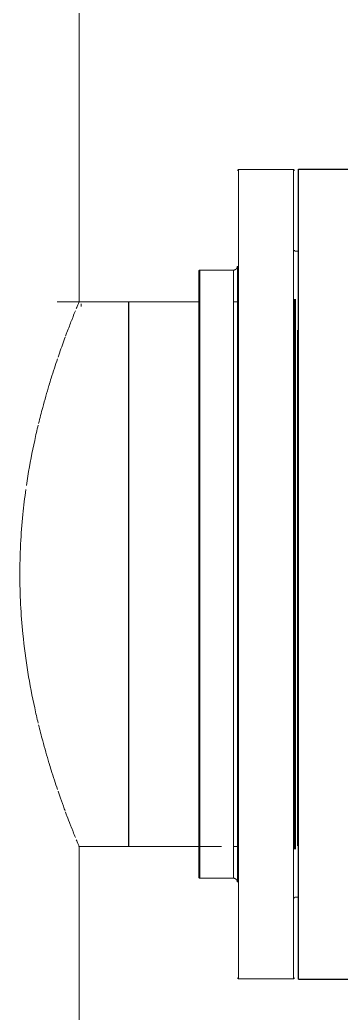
# Model space of a CAD drawing. Header units: millimetres. Extents: x -69706 to 52883, y -6882 to 68885.
# Drawn here: x 41735 to 41896.1, y 65471.9 to 65970.1 of the extents above; entities that cross this region are included whole.
import ezdxf

# ---------------------------------------------------------------- set-up
doc = ezdxf.new("R2010")
doc.units = ezdxf.units.MM
doc.layers.add('XFM7P20PCW$0$M-EQPM-2', color=252, linetype='Continuous', lineweight=9)
doc.layers.add('XFM7P20PCW$0$P-PCWR-20.7-P', color=252, linetype='Continuous')

# ---------------------------------------------------------------- blocks, each defined once
blk = doc.blocks.new('XFM7P20PCW$0$SL250')
at = {"color": 3}
for p, q in [((1.905, -20.32), (1.905, 20.32)), ((4.92125, 20.32), (1.905, 20.32)), ((4.92125, -20.32), (4.92125, 20.32)), ((1.905, 15.24), (0, 15.24)), ((0, -15.24), (0, 15.24)), ((1.905, -15.24), (0, -15.24)), ((4.92125, -20.32), (1.905, -20.32))]:
    blk.add_line(p, q, dxfattribs=at)
blk = doc.blocks.new('XFM7P20PCW$0$A$C33a3deab')
at = {"layer": 'XFM7P20PCW$0$M-EQPM-2'}
for p, q in [((110, 1392.92), (110, 1036.55)), ((2.5, 1103), (2, 1102.5)), ((30.1, 1103), (2.5, 1103)), ((2.5, 1102.94), (2.5, 900)), ((2.5, 1092.64), (2.5, 1101.42)), ((30.6, 1102.5), (30.1, 1103)), ((30.1, 900), (30.1, 1102.94)), ((30.1, 1101.42), (30.1, 1092.64)), ((2.5, 1045.64), (2.5, 1092.43)), ((30.1, 1092.43), (30.1, 1045.64)), ((2.5, 1074.83), (2.5, 1081.38)), ((2.5, 1081.38), (2.5, 1074.83)), ((2.5, 1074.83), (2.5, 1081.38)), ((2.5, 1081.38), (2.5, 1074.83)), ((30.1, 1074.83), (30.1, 1081.38)), ((30.1, 1081.38), (30.1, 1074.83)), ((30.1, 1074.83), (30.1, 1081.38)), ((30.1, 1081.38), (30.1, 1074.83)), ((2.5, 1074.83), (2.5, 1068.29)), ((2.5, 1068.29), (2.5, 1074.83)), ((2.5, 1074.83), (2.5, 1068.29)), ((2.5, 1068.29), (2.5, 1074.83)), ((30.1, 1074.83), (30.1, 1068.29)), ((30.1, 1068.29), (30.1, 1074.83)), ((30.1, 1074.83), (30.1, 1068.29)), ((30.1, 1068.29), (30.1, 1074.83)), ((1.5, 1062), (0.5, 1062)), ((30.6, 900), (30.6, 1054.4)), ((30.6, 1054.4), (30.6, 1037.49)), ((49.5, 1052.5), (32.6, 1052.5)), ((32.6, 1052.4), (32.6, 900)), ((32.6, 1037.95), (32.6, 1051.59)), ((49.5, 900), (49.5, 1052.4)), ((49.5, 1051.59), (49.5, 1036.59)), ((2.5, 1038.08), (2.5, 1045.32)), ((30.1, 1045.32), (30.1, 1038.08)), ((1.5, 900), (1.5, 1037.92)), ((2, 1037.9), (2, 900)), ((2, 900), (2, 1037.85)), ((32.6, 1036.55), (30.13, 1036.55)), ((30.6, 1037.73), (30.6, 900)), ((120.92, 1036.55), (49.5, 1036.55)), ((50, 1036.95), (50, 900)), ((50, 900), (50, 1036.84)), ((2.5, 1027.99), (2.5, 1034.53)), ((2.5, 1034.53), (2.5, 1027.99)), ((30.1, 1027.99), (30.1, 1034.53)), ((30.1, 1034.53), (30.1, 1027.99)), ((30.13, 1022.17), (30.13, 1036.13)), ((30.13, 1036.13), (30.13, 1022.17)), ((109, 1035.55), (109, 1034.2)), ((2.5, 1027.99), (2.5, 1022.65)), ((2.5, 1022.65), (2.5, 1027.99)), ((30.1, 1027.99), (30.1, 1022.65)), ((30.1, 1022.65), (30.1, 1027.99)), ((0.5, 1022.43), (0.5, 900)), ((0.5, 900), (0.5, 1022.14)), ((30.13, 952.26), (30.13, 1021.67)), ((30.13, 1021.67), (30.13, 952.26)), ((2.5, 952.18), (2.5, 953.39)), ((2.5, 953.39), (2.5, 952.18)), ((30.1, 952.18), (30.1, 953.39)), ((30.1, 953.39), (30.1, 952.18)), ((30.13, 900), (30.13, 951.65)), ((30.13, 951.65), (30.13, 900)), ((2.5, 946.85), (2.5, 950.9)), ((2.5, 950.9), (2.5, 946.85)), ((2.5, 946.85), (2.5, 940.3)), ((2.5, 940.3), (2.5, 946.85)), ((30.1, 946.85), (30.1, 950.9)), ((30.1, 950.9), (30.1, 946.85)), ((30.1, 946.85), (30.1, 940.3)), ((30.1, 940.3), (30.1, 946.85)), ((0.5, 900), (0.5, 763.72)), ((0.5, 763.66), (0.5, 900)), ((1.5, 900), (1.5, 762.08)), ((2, 900), (2, 762.14)), ((2, 762.09), (2, 900)), ((2.5, 697.06), (2.5, 900)), ((30.1, 900), (30.1, 697.06)), ((30.13, 900), (30.13, 857.8)), ((30.13, 857.8), (30.13, 900)), ((30.6, 762.27), (30.6, 900)), ((30.6, 900), (30.6, 745.6)), ((32.6, 747.6), (32.6, 900)), ((49.5, 900), (49.5, 747.6)), ((50, 900), (50, 763.64)), ((50, 763.62), (50, 900)), ((2.5, 858.49), (2.5, 859.7)), ((2.5, 859.7), (2.5, 858.49)), ((2.5, 853.15), (2.5, 857.21)), ((2.5, 857.21), (2.5, 853.15)), ((30.1, 858.49), (30.1, 859.7)), ((30.1, 859.7), (30.1, 858.49)), ((30.1, 853.15), (30.1, 857.21)), ((30.1, 857.21), (30.1, 853.15)), ((30.13, 857.65), (30.13, 811.32)), ((30.13, 811.32), (30.13, 857.65)), ((2, 853.15), (2, 853.15)), ((2.5, 853.15), (2.5, 846.61)), ((2.5, 846.61), (2.5, 853.15)), ((30.1, 853.15), (30.1, 846.61)), ((30.1, 846.61), (30.1, 853.15)), ((30.6, 853.15), (30.6, 853.15)), ((30.13, 810.63), (30.13, 763.87)), ((30.13, 763.87), (30.13, 810.63)), ((2.5, 772.01), (2.5, 778.56)), ((2.5, 778.56), (2.5, 772.01)), ((30.1, 772.01), (30.1, 778.56)), ((30.1, 778.56), (30.1, 772.01)), ((2.5, 772.01), (2.5, 765.47)), ((2.5, 765.47), (2.5, 772.01)), ((30.1, 772.01), (30.1, 765.47)), ((30.1, 765.47), (30.1, 772.01)), ((30.13, 763.45), (32.6, 763.45)), ((30.6, 745.6), (30.6, 762.6)), ((38.58, 763.45), (110, 763.45)), ((49.5, 748.41), (49.5, 763.41)), ((110, 763.45), (110, 488.78)), ((2.5, 761.92), (2.5, 698.58)), ((30.1, 698.58), (30.1, 761.92)), ((32.6, 762.18), (32.6, 748.41)), ((32.6, 747.5), (49.5, 747.5)), ((0.5, 738), (1.5, 738)), ((2.5, 725.17), (2.5, 731.71)), ((2.5, 731.71), (2.5, 725.17)), ((2.5, 725.17), (2.5, 731.71)), ((2.5, 731.71), (2.5, 725.17)), ((30.1, 725.17), (30.1, 731.71)), ((30.1, 731.71), (30.1, 725.17)), ((30.1, 725.17), (30.1, 731.71)), ((30.1, 731.71), (30.1, 725.17)), ((2.5, 725.17), (2.5, 718.62)), ((2.5, 718.62), (2.5, 725.17)), ((2.5, 725.17), (2.5, 718.62)), ((2.5, 718.62), (2.5, 725.17)), ((30.1, 725.17), (30.1, 718.62)), ((30.1, 718.62), (30.1, 725.17)), ((30.1, 725.17), (30.1, 718.62)), ((30.1, 718.62), (30.1, 725.17)), ((2, 697.5), (2.5, 697)), ((30.1, 697), (30.6, 697.5)), ((2.5, 697), (30.1, 697))]:
    blk.add_line(p, q, dxfattribs=at)
at = {"layer": 'XFM7P20PCW$0$M-EQPM-2', "flags": 128}
for points in [[(0, 1061.5), (0, 1061.52), (0, 1061.54), (0, 1061.56), (0.01, 1061.58), (0.01, 1061.6), (0.01, 1061.62), (0.02, 1061.64), (0.03, 1061.66), (0.03, 1061.68), (0.04, 1061.69), (0.05, 1061.71), (0.06, 1061.73), (0.07, 1061.75), (0.08, 1061.77), (0.09, 1061.78), (0.1, 1061.8), (0.11, 1061.81), (0.12, 1061.83), (0.14, 1061.84), (0.15, 1061.86), (0.17, 1061.87), (0.18, 1061.89), (0.2, 1061.9), (0.21, 1061.91), (0.23, 1061.92), (0.25, 1061.93), (0.26, 1061.94), (0.28, 1061.95), (0.3, 1061.96), (0.32, 1061.97), (0.34, 1061.97), (0.36, 1061.98), (0.38, 1061.98), (0.4, 1061.99), (0.42, 1061.99), (0.43, 1062), (0.45, 1062), (0.47, 1062), (0.49, 1062), (0.5, 1062)], [(0, 900), (0, 906.46), (0, 912.91), (0, 919.33), (0, 925.73), (0, 932.09), (0, 938.39), (0, 944.63), (0, 950.8), (0, 956.89), (0, 962.89), (0, 968.79), (0, 974.58), (0, 980.25), (0, 985.79), (0, 991.19), (0, 996.45), (0, 1001.55), (0, 1006.49), (0, 1011.26), (0, 1015.85), (0, 1020.26), (0, 1024.47), (0, 1028.49), (0, 1032.3), (0, 1035.9), (0, 1039.28), (0, 1042.44), (0, 1045.37), (0, 1048.06), (0, 1050.52), (0, 1052.74), (0, 1054.72), (0, 1056.45), (0, 1057.93), (0, 1059.15), (0, 1060.12), (0, 1060.83), (0, 1061.29), (0, 1061.49), (0, 1061.5)], [(0, 1061.5), (0, 1061.37), (0, 1060.98), (0, 1060.34), (0, 1059.44), (0, 1058.28), (0, 1056.87), (0, 1055.21), (0, 1053.3), (0, 1051.15), (0, 1048.75), (0, 1046.12), (0, 1043.25), (0, 1040.15), (0, 1036.83), (0, 1033.29), (0, 1029.54), (0, 1025.58), (0, 1021.42), (0, 1017.06), (0, 1012.52), (0, 1007.8), (0, 1002.9), (0, 997.84), (0, 992.62), (0, 987.26), (0, 981.75), (0, 976.12), (0, 970.36), (0, 964.49), (0, 958.52), (0, 952.45), (0, 946.3), (0, 940.08), (0, 933.79), (0, 927.45), (0, 921.06), (0, 914.64), (0, 908.2), (0, 901.74), (0, 900)], [(1.5, 1062), (1.52, 1062), (1.54, 1062), (1.56, 1062), (1.58, 1062.01), (1.6, 1062.01), (1.62, 1062.01), (1.64, 1062.02), (1.66, 1062.03), (1.68, 1062.03), (1.69, 1062.04), (1.71, 1062.05), (1.73, 1062.06), (1.75, 1062.07), (1.77, 1062.08), (1.78, 1062.09), (1.8, 1062.1), (1.81, 1062.11), (1.83, 1062.12), (1.84, 1062.14), (1.86, 1062.15), (1.87, 1062.17), (1.89, 1062.18), (1.9, 1062.2), (1.91, 1062.21), (1.92, 1062.23), (1.93, 1062.25), (1.94, 1062.26), (1.95, 1062.28), (1.96, 1062.3), (1.97, 1062.32), (1.97, 1062.34), (1.98, 1062.36), (1.98, 1062.38), (1.99, 1062.4), (1.99, 1062.42), (2, 1062.43), (2, 1062.45), (2, 1062.47), (2, 1062.49), (2, 1062.5)], [(30.6, 1054.5), (30.6, 1054.42), (30.61, 1054.34), (30.61, 1054.26), (30.63, 1054.18), (30.64, 1054.1), (30.66, 1054.02), (30.68, 1053.95), (30.7, 1053.87), (30.73, 1053.8), (30.76, 1053.72), (30.79, 1053.65), (30.83, 1053.58), (30.86, 1053.51), (30.91, 1053.44), (30.95, 1053.37), (31, 1053.31), (31.04, 1053.24), (31.1, 1053.18), (31.15, 1053.12), (31.21, 1053.07), (31.27, 1053.01), (31.33, 1052.96), (31.39, 1052.91), (31.45, 1052.86), (31.52, 1052.82), (31.59, 1052.78), (31.66, 1052.74), (31.73, 1052.7), (31.8, 1052.67), (31.88, 1052.64), (31.95, 1052.61), (32.03, 1052.58), (32.1, 1052.56), (32.18, 1052.54), (32.26, 1052.53), (32.34, 1052.52), (32.42, 1052.51), (32.5, 1052.5), (32.58, 1052.5), (32.6, 1052.5)], [(49.5, 1052.5), (49.52, 1052.5), (49.54, 1052.5), (49.56, 1052.5), (49.58, 1052.49), (49.6, 1052.49), (49.62, 1052.49), (49.64, 1052.48), (49.66, 1052.47), (49.68, 1052.47), (49.69, 1052.46), (49.71, 1052.45), (49.73, 1052.44), (49.75, 1052.43), (49.77, 1052.42), (49.78, 1052.41), (49.8, 1052.4), (49.81, 1052.39), (49.83, 1052.38), (49.84, 1052.36), (49.86, 1052.35), (49.87, 1052.33), (49.89, 1052.32), (49.9, 1052.3), (49.91, 1052.29), (49.92, 1052.27), (49.93, 1052.25), (49.94, 1052.24), (49.95, 1052.22), (49.96, 1052.2), (49.97, 1052.18), (49.97, 1052.16), (49.98, 1052.14), (49.98, 1052.12), (49.99, 1052.1), (49.99, 1052.08), (50, 1052.07), (50, 1052.05), (50, 1052.03), (50, 1052.01), (50, 1052)], [(50, 900), (50, 906.08), (50, 912.15), (50, 918.2), (50, 924.22), (50, 930.2), (50, 936.13), (50, 942.01), (50, 947.81), (50, 953.55), (50, 959.19), (50, 964.74), (50, 970.19), (50, 975.53), (50, 980.74), (50, 985.83), (50, 990.77), (50, 995.58), (50, 1000.23), (50, 1004.72), (50, 1009.04), (50, 1013.19), (50, 1017.15), (50, 1020.93), (50, 1024.52), (50, 1027.9), (50, 1031.09), (50, 1034.06), (50, 1036.82), (50, 1039.35), (50, 1041.67), (50, 1043.76), (50, 1045.62), (50, 1047.24), (50, 1048.64), (50, 1049.79), (50, 1050.7), (50, 1051.37), (50, 1051.8), (50, 1051.99), (50, 1052)], [(50, 1052), (50, 1051.88), (50, 1051.51), (50, 1050.91), (50, 1050.06), (50, 1048.97), (50, 1047.64), (50, 1046.08), (50, 1044.28), (50, 1042.26), (50, 1040), (50, 1037.52)], [(0, 900), (0, 893.54), (0, 887.09), (0, 880.67), (0, 874.27), (0, 867.91), (0, 861.61), (0, 855.37), (0, 849.2), (0, 843.11), (0, 837.11), (0, 831.21), (0, 825.42), (0, 819.75), (0, 814.21), (0, 808.81), (0, 803.55), (0, 798.45), (0, 793.51), (0, 788.74), (0, 784.15), (0, 779.74), (0, 775.53), (0, 771.51), (0, 767.7), (0, 764.1), (0, 760.72), (0, 757.56), (0, 754.63), (0, 751.94), (0, 749.48), (0, 747.26), (0, 745.28), (0, 743.55), (0, 742.07), (0, 740.85), (0, 739.88), (0, 739.17), (0, 738.71), (0, 738.51), (0, 738.5)], [(0, 738.5), (0, 738.63), (0, 739.02), (0, 739.66), (0, 740.56), (0, 741.72), (0, 743.13), (0, 744.79), (0, 746.7), (0, 748.85), (0, 751.25), (0, 753.88), (0, 756.75), (0, 759.85), (0, 763.17), (0, 766.71), (0, 770.46), (0, 774.42), (0, 778.58), (0, 782.94), (0, 787.48), (0, 792.2), (0, 797.1), (0, 802.16), (0, 807.38), (0, 812.74), (0, 818.25), (0, 823.88), (0, 829.64), (0, 835.51), (0, 841.48), (0, 847.55), (0, 853.7), (0, 859.92), (0, 866.21), (0, 872.55), (0, 878.94), (0, 885.36), (0, 891.8), (0, 898.26), (0, 900)], [(50, 748), (50, 748.12), (50, 748.49), (50, 749.09), (50, 749.94), (50, 751.03), (50, 752.36), (50, 753.92), (50, 755.72), (50, 757.74), (50, 760), (50, 762.48), (50, 765.18), (50, 768.09), (50, 771.22), (50, 774.55), (50, 778.08), (50, 781.81), (50, 785.73), (50, 789.82), (50, 794.1), (50, 798.55), (50, 803.15), (50, 807.92), (50, 812.82), (50, 817.87), (50, 823.05), (50, 828.36), (50, 833.78), (50, 839.3), (50, 844.92), (50, 850.63), (50, 856.42), (50, 862.28), (50, 868.2), (50, 874.16), (50, 880.18), (50, 886.22), (50, 892.28), (50, 898.36), (50, 900)], [(50, 763.66), (50, 763.18), (50, 760.65), (50, 758.33), (50, 756.24), (50, 754.38), (50, 752.76), (50, 751.36), (50, 750.21), (50, 749.3), (50, 748.63), (50, 748.2), (50, 748.01), (50, 748)], [(32.6, 747.5), (32.52, 747.5), (32.44, 747.49), (32.36, 747.49), (32.28, 747.47), (32.2, 747.46), (32.12, 747.44), (32.05, 747.42), (31.97, 747.4), (31.9, 747.37), (31.82, 747.34), (31.75, 747.31), (31.68, 747.27), (31.61, 747.24), (31.54, 747.19), (31.47, 747.15), (31.41, 747.1), (31.34, 747.06), (31.28, 747), (31.22, 746.95), (31.17, 746.89), (31.11, 746.83), (31.06, 746.77), (31.01, 746.71), (30.96, 746.65), (30.92, 746.58), (30.88, 746.51), (30.84, 746.44), (30.8, 746.37), (30.77, 746.3), (30.74, 746.22), (30.71, 746.15), (30.68, 746.07), (30.66, 746), (30.64, 745.92), (30.63, 745.84), (30.62, 745.76), (30.61, 745.68), (30.6, 745.6), (30.6, 745.52), (30.6, 745.5)], [(50, 748), (50, 747.98), (50, 747.96), (50, 747.94), (49.99, 747.92), (49.99, 747.9), (49.99, 747.88), (49.98, 747.86), (49.97, 747.84), (49.97, 747.82), (49.96, 747.81), (49.95, 747.79), (49.94, 747.77), (49.93, 747.75), (49.92, 747.73), (49.91, 747.72), (49.9, 747.7), (49.89, 747.69), (49.88, 747.67), (49.86, 747.66), (49.85, 747.64), (49.83, 747.63), (49.82, 747.61), (49.8, 747.6), (49.79, 747.59), (49.77, 747.58), (49.75, 747.57), (49.74, 747.56), (49.72, 747.55), (49.7, 747.54), (49.68, 747.53), (49.66, 747.53), (49.64, 747.52), (49.62, 747.52), (49.6, 747.51), (49.58, 747.51), (49.57, 747.5), (49.55, 747.5), (49.53, 747.5), (49.51, 747.5), (49.5, 747.5)], [(0.5, 738), (0.48, 738), (0.46, 738), (0.44, 738), (0.42, 738.01), (0.4, 738.01), (0.38, 738.01), (0.36, 738.02), (0.34, 738.03), (0.32, 738.03), (0.31, 738.04), (0.29, 738.05), (0.27, 738.06), (0.25, 738.07), (0.23, 738.08), (0.22, 738.09), (0.2, 738.1), (0.19, 738.11), (0.17, 738.12), (0.16, 738.14), (0.14, 738.15), (0.13, 738.17), (0.11, 738.18), (0.1, 738.2), (0.09, 738.21), (0.08, 738.23), (0.07, 738.25), (0.06, 738.26), (0.05, 738.28), (0.04, 738.3), (0.03, 738.32), (0.03, 738.34), (0.02, 738.36), (0.02, 738.38), (0.01, 738.4), (0.01, 738.42), (0, 738.43), (0, 738.45), (0, 738.47), (0, 738.49), (0, 738.5)], [(2, 737.5), (2, 737.52), (2, 737.54), (2, 737.56), (1.99, 737.58), (1.99, 737.6), (1.99, 737.62), (1.98, 737.64), (1.97, 737.66), (1.97, 737.68), (1.96, 737.69), (1.95, 737.71), (1.94, 737.73), (1.93, 737.75), (1.92, 737.77), (1.91, 737.78), (1.9, 737.8), (1.89, 737.81), (1.88, 737.83), (1.86, 737.84), (1.85, 737.86), (1.83, 737.87), (1.82, 737.89), (1.8, 737.9), (1.79, 737.91), (1.77, 737.92), (1.75, 737.93), (1.74, 737.94), (1.72, 737.95), (1.7, 737.96), (1.68, 737.97), (1.66, 737.97), (1.64, 737.98), (1.62, 737.98), (1.6, 737.99), (1.58, 737.99), (1.57, 738), (1.55, 738), (1.53, 738), (1.51, 738), (1.5, 738)]]:
    blk.add_lwpolyline(points, dxfattribs=at)
at = {"layer": 'XFM7P20PCW$0$M-EQPM-2'}
for points, knots in [([(110, 1036.55), (110, 1036.55), (110.06, 1036.39), (110.53, 1035.27), (111.22, 1033.58), (111.37, 1033.22)], [0.5, 0.5, 0.5, 0.5, 0.51162791, 0.55813953, 0.56976744, 0.56976744, 0.56976744, 0.56976744]), ([(111.85, 1032.02), (112.2, 1031.17), (112.78, 1029.71), (113.46, 1027.99), (113.69, 1027.39)], [0.58139535, 0.58139535, 0.58139535, 0.58139535, 0.60465116, 0.61627907, 0.61627907, 0.61627907, 0.61627907]), ([(113.79, 1027.15), (114.47, 1025.41), (115.43, 1022.9), (116.5, 1020.05), (116.73, 1019.42)], [0.61787518, 0.61787518, 0.61787518, 0.61787518, 0.65116279, 0.66024408, 0.66024408, 0.66024408, 0.66024408]), ([(116.93, 1018.89), (117.83, 1016.45), (119.02, 1013.16), (120.26, 1009.54), (120.5, 1008.84)], [0.6627907, 0.6627907, 0.6627907, 0.6627907, 0.69767442, 0.70578975, 0.70578975, 0.70578975, 0.70578975]), ([(120.81, 1007.94), (121.84, 1004.91), (123.25, 1000.6), (124.68, 995.94), (125.03, 994.76)], [0.70930233, 0.70930233, 0.70930233, 0.70930233, 0.74418605, 0.75581395, 0.75581395, 0.75581395, 0.75581395]), ([(125.09, 994.58), (126.14, 991.08), (127.91, 984.92), (129.62, 978.29), (130.29, 975.54)], [0.75640814, 0.75640814, 0.75640814, 0.75640814, 0.79069767, 0.81395349, 0.81395349, 0.81395349, 0.81395349]), ([(130.48, 974.75), (131.09, 972.26), (132.98, 964.07), (134.95, 953.84), (136.16, 946.01), (136.39, 944.44)], [0.81618268, 0.81618268, 0.81618268, 0.81618268, 0.8372093, 0.88372093, 0.89534884, 0.89534884, 0.89534884, 0.89534884]), ([(136.67, 942.51), (137.25, 938.4), (138.34, 929.38), (139.23, 917.63), (139.61, 907.57), (139.68, 902.52), (139.68, 900)], [0.90007069, 0.90007069, 0.90007069, 0.90007069, 0.93023256, 0.96511628, 0.98255814, 1, 1, 1, 1]), ([(130.48, 825.25), (131.09, 827.74), (132.98, 835.93), (135.82, 850.67), (138.16, 868.29), (139.42, 884.86), (139.68, 894.95), (139.68, 900)], [0.8161831, 0.8161831, 0.8161831, 0.8161831, 0.8372093, 0.8837209, 0.9302326, 0.9651163, 1, 1, 1, 1]), ([(125.09, 805.42), (126.14, 808.92), (127.91, 815.08), (129.62, 821.71), (130.29, 824.46)], [0.75640858, 0.75640858, 0.75640858, 0.75640858, 0.79069767, 0.81395349, 0.81395349, 0.81395349, 0.81395349]), ([(120.81, 792.06), (121.84, 795.09), (123.25, 799.4), (124.68, 804.06), (125.03, 805.24)], [0.70930233, 0.70930233, 0.70930233, 0.70930233, 0.74418605, 0.75581395, 0.75581395, 0.75581395, 0.75581395]), ([(116.93, 781.11), (117.23, 781.92), (118.15, 784.44), (119.35, 787.82), (120.26, 790.46), (120.5, 791.16)], [0.6627907, 0.6627907, 0.6627907, 0.6627907, 0.6744186, 0.69767442, 0.70579022, 0.70579022, 0.70579022, 0.70579022]), ([(113.79, 772.85), (114, 773.38), (114.7, 775.19), (115.69, 777.77), (116.5, 779.95), (116.73, 780.58)], [0.61787569, 0.61787569, 0.61787569, 0.61787569, 0.62790698, 0.65116279, 0.66024458, 0.66024458, 0.66024458, 0.66024458]), ([(111.85, 767.98), (112.2, 768.83), (112.78, 770.29), (113.46, 772.01), (113.69, 772.61)], [0.58139535, 0.58139535, 0.58139535, 0.58139535, 0.60465116, 0.61627907, 0.61627907, 0.61627907, 0.61627907]), ([(110, 763.45), (110, 763.45), (110.06, 763.61), (110.53, 764.73), (111.22, 766.42), (111.37, 766.78)], [0.50000029, 0.50000029, 0.50000029, 0.50000029, 0.51162791, 0.55813953, 0.56976744, 0.56976744, 0.56976744, 0.56976744])]:
    blk.add_open_spline(points, degree=3, knots=knots, dxfattribs=at)

msp = doc.modelspace()

# ---------------------------------------------------------------- linework, layer by layer
msp.add_line((41789.501, 65828.628), (41789.501, 65555.528))

# ---------------------------------------------------------------- block references
at = {"xscale": -1}
msp.add_blockref('XFM7P20PCW$0$A$C33a3deab', (41874.712, 64792.078), dxfattribs=at)
at = {"layer": 'XFM7P20PCW$0$P-PCWR-20.7-P', "xscale": -10, "yscale": 10, "zscale": 10}
msp.add_blockref('XFM7P20PCW$0$SL250', (41923.924, 65692.078), dxfattribs=at)

doc.saveas('drawing.dxf')
